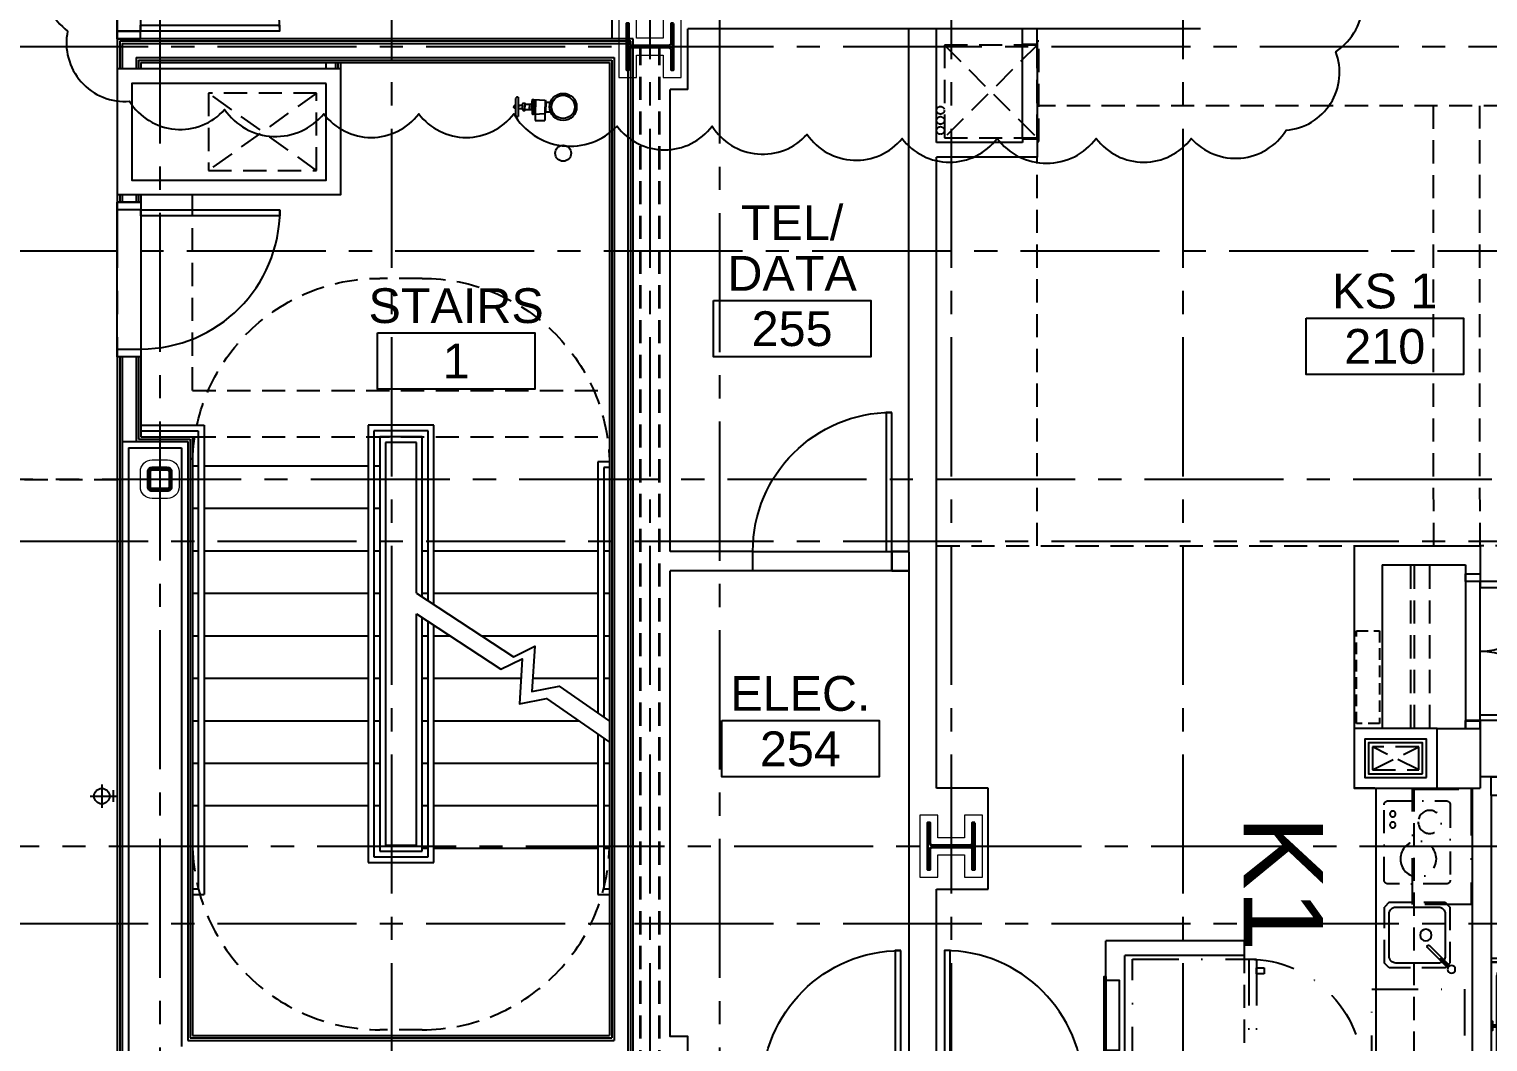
# Model space of a CAD drawing. Header units: inches. Extents: x -3700 to 348, y -844 to 2341.
# Drawn here: x -3034.8 to -2657, y 347.4 to 609.5 of the extents above; entities that cross this region are included whole.
import ezdxf
from ezdxf.enums import TextEntityAlignment as Align

# ---------------------------------------------------------------- set-up
doc = ezdxf.new("R2010")
doc.units = ezdxf.units.IN
doc.header["$LTSCALE"] = 48
doc.header["$MEASUREMENT"] = 0
for name, pattern in [('CENTER2', [1.125, 0.75, -0.125, 0.125, -0.125]), ('DASHDOT2', [0.5, 0.25, -0.125, 0, -0.125]), ('HIDDEN', [0.375, 0.25, -0.125]), ('HIDDEN2', [0.1875, 0.125, -0.0625])]:
    doc.linetypes.add(name, pattern=pattern)
doc.layers.get('0').update_dxf_attribs({"color": 253})
doc.layers.get('Defpoints').update_dxf_attribs({"color": 253})
for name, color, linetype, lineweight in [('A-Anno-Revs', 253, 'Continuous', 25), ('A-Detl-Hatch', 253, 'Continuous', 18), ('S-Detl-Hatch', 253, 'Continuous', 18), ('S-Detl-Wide', 253, 'Continuous', 35)]:
    doc.layers.add(name, color=color, linetype=linetype, lineweight=lineweight)
for name, color, linetype in [('A-Door', 253, 'Continuous'), ('A-Door-Head', 253, 'Continuous'), ('A-Eqpm', 253, 'Continuous'), ('A-Eqpm-NIC', 253, 'DASHDOT2'), ('A-Flor-Case', 253, 'Continuous'), ('A-Flor-Case-Hidden', 253, 'HIDDEN2'), ('A-Flor-Hral', 253, 'Continuous'), ('A-Flor-Outline', 253, 'Continuous'), ('A-Flor-Ovhd', 253, 'HIDDEN2'), ('A-Flor-Pfix', 253, 'Continuous'), ('A-Flor-Soffit', 253, 'HIDDEN2'), ('A-Flor-Strs', 253, 'Continuous'), ('A-Flor-Wall Mtd Fixture', 253, 'Continuous'), ('A-Grid(3-32)', 253, 'CENTER2'), ('A-HVAC', 253, 'HIDDEN2'), ('A-Tag-Rm(3-32)', 253, 'Continuous'), ('A-Wall-Full', 253, 'Continuous'), ('A-Wall-Hatch', 253, 'Continuous'), ('S-Grid-Iden', 253, 'Continuous')]:
    doc.layers.add(name, color=color, linetype=linetype)
doc.layers.add('G-Anno-View', color=253, linetype='Continuous', lineweight=18, plot=False)
doc.styles.add('G1DIM', font='arial.ttf')
doc.styles.get("Standard").update_dxf_attribs({"font": 'arial.ttf'})

# ---------------------------------------------------------------- blocks, each defined once
blk = doc.blocks.new('*U10')
at = {"layer": 'A-Detl-Hatch'}
h = blk.add_hatch(dxfattribs=at)
h.set_pattern_fill('ANSI32', color=256, scale=6, style=0)
h.set_pattern_definition([(45, (0, -6.06), (-1.591, 1.591), []), (45, (1.0607, -6.06), (-1.591, 1.591), [])])
edge = h.paths.add_edge_path()
edge.add_line((6, -12.12), (6, -11.515))
edge.add_line((6, -11.515), (0.795, -11.515))
edge.add_arc((0.795, -10.915), 0.6, 180, 270, ccw=False)
edge.add_line((0.195, -10.915), (0.195, -1.205))
edge.add_arc((0.795, -1.205), 0.6, 90, 180, ccw=False)
edge.add_line((0.795, -0.605), (6, -0.605))
edge.add_line((6, -0.605), (6, 0))
edge.add_line((6, 0), (-6, 0))
edge.add_line((-6, 0), (-6, -0.605))
edge.add_line((-6, -0.605), (-0.795, -0.605))
edge.add_arc((-0.795, -1.205), 0.6, 0, 90, ccw=False)
edge.add_line((-0.195, -1.205), (-0.195, -10.915))
edge.add_arc((-0.795, -10.915), 0.6, 270, 360, ccw=False)
edge.add_line((-0.795, -11.515), (-6, -11.515))
edge.add_line((-6, -11.515), (-6, -12.12))
edge.add_line((-6, -12.12), (6, -12.12))
at = {"color": 0, "linetype": 'ByBlock'}
blk.add_lwpolyline([(6, -12.12), (6, -11.515), (0.795, -11.515, -0.4142136), (0.195, -10.915), (0.195, -1.205, -0.4142136), (0.795, -0.605), (6, -0.605), (6, 0), (-6, 0), (-6, -0.605), (-0.795, -0.605, -0.4142136), (-0.195, -1.205), (-0.195, -10.915, -0.4142136), (-0.795, -11.515), (-6, -11.515), (-6, -12.12)], format="xyb", close=True, dxfattribs=at)
blk = doc.blocks.new('W12X65')
at = {"layer": 'S-Detl-Hatch'}
blk.add_lwpolyline([(13860.59, -7310.28), (13860.59, -7305.67), (13854.79, -7305.67), (13854.79, -7298.76), (13860.59, -7298.76), (13860.59, -7294.16), (13844.59, -7294.16), (13844.59, -7298.76), (13850.4, -7298.76), (13850.4, -7305.67), (13844.59, -7305.67), (13844.59, -7310.28)], close=True, dxfattribs=at)
at = {"layer": 'S-Detl-Wide'}
blk.add_blockref('*U10', (13852.59, -7296.16), dxfattribs=at)
blk = doc.blocks.new('*U28')
at = {"layer": 'A-Detl-Hatch'}
h = blk.add_hatch(dxfattribs=at)
h.set_pattern_fill('ANSI32', color=256, scale=6, style=0)
h.set_pattern_definition([(45, (0, -6.125), (-1.591, 1.591), []), (45, (1.0607, -6.125), (-1.591, 1.591), [])])
edge = h.paths.add_edge_path()
edge.add_line((6.02, -12.25), (6.02, -11.58))
edge.add_line((6.02, -11.58), (0.815, -11.58))
edge.add_arc((0.815, -10.98), 0.6, 180, 270, ccw=False)
edge.add_line((0.215, -10.98), (0.215, -1.27))
edge.add_arc((0.815, -1.27), 0.6, 90, 180, ccw=False)
edge.add_line((0.815, -0.67), (6.02, -0.67))
edge.add_line((6.02, -0.67), (6.02, 0))
edge.add_line((6.02, 0), (-6.02, 0))
edge.add_line((-6.02, 0), (-6.02, -0.67))
edge.add_line((-6.02, -0.67), (-0.815, -0.67))
edge.add_arc((-0.815, -1.27), 0.6, 0, 90, ccw=False)
edge.add_line((-0.215, -1.27), (-0.215, -10.98))
edge.add_arc((-0.815, -10.98), 0.6, -90, 0, ccw=False)
edge.add_line((-0.815, -11.58), (-6.02, -11.58))
edge.add_line((-6.02, -11.58), (-6.02, -12.25))
edge.add_line((-6.02, -12.25), (6.02, -12.25))
at = {"color": 0, "linetype": 'ByBlock'}
blk.add_lwpolyline([(6.02, -12.25), (6.02, -11.58), (0.815, -11.58, -0.4142136), (0.215, -10.98), (0.215, -1.27, -0.4142136), (0.815, -0.67), (6.02, -0.67), (6.02, 0), (-6.02, 0), (-6.02, -0.67), (-0.815, -0.67, -0.4142136), (-0.215, -1.27), (-0.215, -10.98, -0.4142136), (-0.815, -11.58), (-6.02, -11.58), (-6.02, -12.25)], format="xyb", close=True, dxfattribs=at)
blk = doc.blocks.new('W12X72')
at = {"layer": 'A-Detl-Hatch'}
h = blk.add_hatch(dxfattribs=at)
h.set_pattern_fill('ANSI32', color=256, scale=6, style=0)
h.set_pattern_definition([(45, (14131.9965, -7302.1527), (-1.59099, 1.59099), []), (45, (14133.0572, -7302.1527), (-1.59099, 1.59099), [])])
edge = h.paths.add_edge_path()
edge.add_line((14114.02, -7308.28), (14114.02, -7307.61))
edge.add_line((14114.02, -7307.61), (14108.81, -7307.61))
edge.add_arc((14108.81, -7307.01), 0.6, 180, 270, ccw=False)
edge.add_line((14108.21, -7307.01), (14108.21, -7297.3))
edge.add_arc((14108.81, -7297.3), 0.6, 90, 180, ccw=False)
edge.add_line((14108.81, -7296.7), (14114.02, -7296.7))
edge.add_line((14114.02, -7296.7), (14114.02, -7296.03))
edge.add_line((14114.02, -7296.03), (14101.98, -7296.03))
edge.add_line((14101.98, -7296.03), (14101.98, -7296.7))
edge.add_line((14101.98, -7296.7), (14107.18, -7296.7))
edge.add_arc((14107.18, -7297.3), 0.6, 0, 90, ccw=False)
edge.add_line((14107.78, -7297.3), (14107.78, -7307.01))
edge.add_arc((14107.18, -7307.01), 0.6, -90, 0, ccw=False)
edge.add_line((14107.18, -7307.61), (14101.98, -7307.61))
edge.add_line((14101.98, -7307.61), (14101.98, -7308.28))
edge.add_line((14101.98, -7308.28), (14114.02, -7308.28))
at = {"layer": 'S-Detl-Hatch'}
blk.add_lwpolyline([(14116.02, -7310.28), (14116.02, -7305.61), (14110.21, -7305.61), (14110.21, -7298.7), (14116.02, -7298.7), (14116.02, -7294.03), (14099.98, -7294.03), (14099.98, -7298.7), (14105.78, -7298.7), (14105.78, -7305.61), (14099.98, -7305.61), (14099.98, -7310.28)], close=True, dxfattribs=at)
at = {"layer": 'S-Detl-Wide'}
blk.add_blockref('*U28', (14108, -7296.03), dxfattribs=at)
blk = doc.blocks.new('*U30')
at = {"layer": 'A-Detl-Hatch'}
h = blk.add_hatch(dxfattribs=at)
h.set_pattern_fill('ANSI32', color=256, scale=6, style=0)
h.set_pattern_definition([(45, (-3, 0), (-1.591, 1.591), []), (45, (-1.9393, 0), (-1.591, 1.591), [])])
edge = h.paths.add_edge_path(flags=0)
edge.add_line((-2, -0.5), (2, -0.5))
edge.add_arc((2, -1), 0.5, 0, 90, ccw=False)
edge.add_line((2.5, -1), (2.5, -5))
edge.add_arc((2, -5), 0.5, -90, 0, ccw=False)
edge.add_line((2, -5.5), (-2, -5.5))
edge.add_arc((-2, -5), 0.5, 180, 270, ccw=False)
edge.add_line((-2.5, -5), (-2.5, -1))
edge.add_arc((-2, -1), 0.5, 90, 180, ccw=False)
edge = h.paths.add_edge_path(flags=0)
edge.add_line((-2, 0), (2, 0))
edge.add_arc((2, -1), 1, 0, 90, ccw=False)
edge.add_line((3, -1), (3, -5))
edge.add_arc((2, -5), 1, -90, 0, ccw=False)
edge.add_line((2, -6), (-2, -6))
edge.add_arc((-2, -5), 1, 180, 270, ccw=False)
edge.add_line((-3, -5), (-3, -1))
edge.add_arc((-2, -1), 1, 90, 180, ccw=False)
at = {"color": 0, "linetype": 'ByBlock'}
for points in [[(-2, 0), (2, 0, -0.414214), (3, -1), (3, -5, -0.414214), (2, -6), (-2, -6, -0.414214), (-3, -5), (-3, -1, -0.414214)], [(-2, -0.5), (2, -0.5, -0.414214), (2.5, -1), (2.5, -5, -0.414214), (2, -5.5), (-2, -5.5, -0.414214), (-2.5, -5), (-2.5, -1, -0.414214)]]:
    blk.add_lwpolyline(points, format="xyb", close=True, dxfattribs=at)
blk = doc.blocks.new('HSS 6X6')
at = {"layer": 'S-Detl-Hatch'}
blk.add_lwpolyline([(13836.95, -7384.91), (13840.95, -7384.91, -0.414214), (13843.95, -7387.91), (13843.95, -7391.91, -0.414214), (13840.95, -7394.91), (13836.95, -7394.91, -0.414214), (13833.95, -7391.91), (13833.95, -7387.91, -0.414214)], format="xyb", close=True, dxfattribs=at)
at = {"layer": 'S-Detl-Wide'}
blk.add_blockref('*U30', (13838.95, -7386.91), dxfattribs=at)
blk = doc.blocks.new('2ND FLOOR - STRUCTURAL GRID')
at = {"layer": 'A-Grid(3-32)'}
for p, q in [((8672.5, -7426.01), (8672.5, -9409.77)), ((8743.5, -7426.01), (8743.5, -9409.77)), ((8810.5, -7426.01), (8810.5, -9409.77)), ((8888.5, -7426.01), (8888.5, -9409.77)), ((8948.5, -7426.01), (8948.5, -9409.77)), ((8683.5, -7447.81), (8683.5, -9387.54)), ((8828.5, -7447.85), (8828.5, -9387.48)), ((8104.5, -8592.75), (11912.5, -8592.75)), ((11912.5, -8645.75), (8104.5, -8645.75)), ((8128.61, -8704.75), (11888.38, -8704.75)), ((8104.5, -8720.75), (11912.5, -8720.75)), ((8130.3, -8799.75), (11886.7, -8799.75)), ((8104.5, -8819.75), (11912.5, -8819.75))]:
    blk.add_line(p, q, dxfattribs=at)
at = {"layer": 'S-Detl-Wide', "linetype": 'HIDDEN2'}
for p, q in [((8808, -8858.56), (8808, -8592.94)), ((8813, -8858.56), (8813, -8592.94))]:
    blk.add_line(p, q, dxfattribs=at)
at = {"rotation": 90}
for name, p in [('W12X65', (1508.28, -22445.34)), ('W12X72', (1586.35, -22907.75))]:
    blk.add_blockref(name, p, dxfattribs=at)
at = {"layer": 'S-Grid-Iden'}
blk.add_blockref('HSS 6X6', (-5155.45, -1314.84), dxfattribs=at)
blk = doc.blocks.new('Rm Tag')
blk.add_lwpolyline([(-0.2124, 0.0759), (0.2124, 0.0759), (0.2124, -0.0759), (-0.2124, -0.0759)], close=True)
for p in [(0, 0.2858), (0, 0.1493), (0, 0)]:
    blk.add_attdef('XXX', text='', height=0.0938).set_placement(p, align=Align.MIDDLE_CENTER)
blk = doc.blocks.new('36in door')
blk.add_lwpolyline([(-1.5, -36), (0, -36), (0, 0), (-1.5, 0)], close=True)
blk.add_arc((0, 0), 36, 180, 270)
blk = doc.blocks.new('HVAC UNIT NICHE')
at = {"layer": 'A-Door-Head'}
blk.add_lwpolyline([(4, 0), (28.5, 0), (28.5, -3.75), (4, -3.75)], close=True, dxfattribs=at)
at = {"layer": 'A-HVAC'}
for p, q in [((4.25, 0), (28.25, -24)), ((4.25, -24), (28.25, 0))]:
    blk.add_line(p, q, dxfattribs=at)
for points in [[(3.25, 0), (29.25, 0), (29.25, 0.5), (3.25, 0.5)], [(4.25, -24), (28.25, -24), (28.25, 0), (4.25, 0)]]:
    blk.add_lwpolyline(points, close=True, dxfattribs=at)
for centre in [(21.13, -25), (23.75, -25), (26.36, -25)]:
    blk.add_circle(centre, 1, dxfattribs=at)
at = {"layer": 'A-Wall-Full'}
for p, q in [((4, 0), (0, 0)), ((4, -3.75), (4, 0)), ((28.5, 0), (33.25, 0)), ((28.5, -3.75), (28.5, 0)), ((33.25, 0), (33.25, -26)), ((4, -3.75), (0, -3.75)), ((28.5, -3.75), (29.5, -3.75)), ((29.5, -3.75), (29.5, -26))]:
    blk.add_line(p, q, dxfattribs=at)
blk = doc.blocks.new('Plumbing Chase')
at = {"layer": 'A-Flor-Outline', "linetype": 'HIDDEN2', "ltscale": 0.5}
blk.add_lwpolyline([(0.625, 0), (6.625, 0), (6.625, 24), (0.625, 24)], close=True, dxfattribs=at)
blk = doc.blocks.new('18in door')
blk.add_lwpolyline([(0, 0), (1.5, 0), (1.5, 18), (0, 18)], close=True)
blk.add_arc((0, 0), 18, 0, 90)
blk = doc.blocks.new('Single 12x6 HVAC Shaft')
at = {"layer": 'A-Flor-Outline'}
blk.add_lwpolyline([(3.75, 17.75), (11.75, 17.75), (11.75, 3.75), (3.75, 3.75)], close=True, dxfattribs=at)
at = {"layer": 'A-HVAC'}
for p, q in [((4.75, 16.75), (10.75, 4.75)), ((4.75, 4.75), (10.75, 16.75))]:
    blk.add_line(p, q, dxfattribs=at)
blk.add_lwpolyline([(4.75, 16.75), (10.75, 16.75), (10.75, 4.75), (4.75, 4.75)], close=True, dxfattribs=at)
at = {"layer": 'A-Wall-Full'}
for points in [[(0, 21.5), (15.5, 21.5), (15.5, 0), (0, 0)], [(2.75, 18.75), (12.75, 18.75), (12.75, 2.75), (2.75, 2.75)]]:
    blk.add_lwpolyline(points, close=True, dxfattribs=at)
blk = doc.blocks.new('wall sconce')
for p, q in [((-1, 0), (4.625, 0)), ((2, -2.625), (2, 2.625))]:
    blk.add_line(p, q)
blk.add_circle((2, 0), 1.875)
blk = doc.blocks.new('sink1915rear')
for p, q in [((-6, -4.54), (-3.61, -6.94)), ((-5.78, -4.41), (-3.96, -6.23)), ((-5.6, -4.24), (-3.78, -6.05)), ((-5.47, -4.01), (-3.08, -6.41)), ((-3.96, -6.23), (-3.78, -6.05)), ((-3.61, -6.94), (-3.08, -6.41))]:
    blk.add_line(p, q)
blk.add_circle((-6.35, -3.67), 0.938)
for points, knots in [([(-5.07, -5.48), (-5.16, -5.54), (-5.5, -5.8), (-6.03, -6.29), (-6.6, -6.99), (-7.03, -7.71), (-7.32, -8.45), (-7.5, -9.2), (-7.56, -9.95), (-7.5, -10.7), (-7.32, -11.45), (-7.03, -12.19), (-6.6, -12.91), (-6.03, -13.61), (-5.33, -14.26), (-4.48, -14.84), (-3.5, -15.33), (-2.41, -15.7), (-1.23, -15.95), (-0.41, -15.98), (0, -15.99)], [5.387657, 5.387657, 5.387657, 5.387657, 5.72094, 6.671915, 7.55893, 8.391939, 9.182354, 9.943851, 10.690053, 11.436458, 12.198524, 12.989815, 13.823917, 14.712127, 15.664288, 16.687236, 17.780855, 18.938437, 20.147416, 21.38303, 21.38303, 21.38303, 21.38303]), ([(0, -3.91), (-0.41, -3.93), (-1.23, -3.96), (-2.41, -4.2), (-3.48, -4.57), (-4.13, -4.89), (-4.43, -5.06)], [0, 0, 0, 0, 1.238365, 2.448444, 3.606048, 4.621257, 4.621257, 4.621257, 4.621257])]:
    blk.add_open_spline(points, degree=3, knots=knots)
for points in [[(0, -9.7), (-0.48, -9.61), (-0.88, -9.34), (-1.15, -8.93), (-1.25, -8.45), (-1.15, -7.97), (-0.88, -7.57), (-0.48, -7.3), (0, -7.2)], [(0, -3.91), (1.24, -3.99), (2.42, -4.23), (3.52, -4.61), (4.49, -5.1), (5.33, -5.68), (6.03, -6.32), (6.59, -7.01), (7.01, -7.73), (7.31, -8.46), (7.48, -9.21), (7.54, -9.95), (7.48, -10.69), (7.31, -11.44), (7.01, -12.17), (6.59, -12.89), (6.03, -13.58), (5.33, -14.22), (4.49, -14.81), (3.51, -15.3), (2.42, -15.67), (1.23, -15.91), (0, -15.99)], [(0, -9.7), (0.48, -9.61), (0.88, -9.34), (1.15, -8.93), (1.25, -8.45), (1.15, -7.97), (0.88, -7.57), (0.48, -7.3), (0, -7.2)], [(0, -7.58), (-0.33, -7.64), (-0.62, -7.83), (-0.81, -8.12), (-0.87, -8.45), (-0.81, -8.79), (-0.62, -9.07), (-0.33, -9.26), (0, -9.33)], [(0, -7.58), (0.33, -7.64), (0.62, -7.83), (0.81, -8.12), (0.88, -8.45), (0.81, -8.79), (0.62, -9.07), (0.33, -9.26), (0, -9.33)]]:
    blk.add_spline(points, degree=3)
at = {"layer": 'A-Flor-Case-Hidden', "linetype": 'HIDDEN2', "ltscale": 0.25, "extrusion": (0, 0, -1)}
blk.add_ellipse((0, -10.01), major_axis=(-8.56, 0), ratio=0.824818, dxfattribs=at)
blk = doc.blocks.new('41in Std Vanity')
at = {"layer": 'A-Flor-Case'}
for p, q in [((23, 53), (0, 53)), ((0.75, 5), (0.75, 53)), ((23, 5), (23, 53)), ((23, 5), (0, 5))]:
    blk.add_line(p, q, dxfattribs=at)
at = {"layer": 'A-Flor-Case-Hidden'}
for p, q in [((0, 52.25), (22, 52.25)), ((0, 51.5), (21.25, 51.5)), ((0, 50.75), (21.25, 50.75)), ((22, 5.75), (22, 52.125)), ((0, 17.875), (21.25, 17.875)), ((0, 17.125), (21.25, 17.125)), ((0, 16.375), (22, 16.375)), ((21.25, 17.125), (0.75, 17.125)), ((21.25, 16.375), (0.75, 16.375)), ((0, 7.25), (21.25, 7.25)), ((0, 6.5), (21.25, 6.5)), ((0, 5.75), (22, 5.75))]:
    blk.add_line(p, q, dxfattribs=at)
for points in [[(21.25, 50.75), (22, 50.75), (22, 52.25), (21.25, 52.25)], [(21.25, 17.875), (22, 17.875), (22, 16.375), (21.25, 16.375)], [(21.25, 7.25), (22, 7.25), (22, 5.75), (21.25, 5.75)]]:
    blk.add_lwpolyline(points, close=True, dxfattribs=at)
at = {"layer": 'A-Wall-Full'}
for p, q in [((0, 2), (0, 56)), ((0, 56), (23, 56)), ((23, 2), (0, 2))]:
    blk.add_line(p, q, dxfattribs=at)
at = {"layer": 'A-Flor-Pfix', "rotation": 90}
blk.add_blockref('sink1915rear', (2.736, 34.312), dxfattribs=at)
at = {"layer": 'A-Flor-Wall Mtd Fixture', "xscale": -1, "rotation": 90}
blk.add_blockref('wall sconce', (11.5, 56), dxfattribs=at)
at = {"layer": 'A-Flor-Wall Mtd Fixture', "rotation": 90}
blk.add_blockref('wall sconce', (11.5, 2), dxfattribs=at)
blk = doc.blocks.new('Studio Vanity and Closet Typ')
at = {"layer": 'A-Door'}
for points in [[(-50.51, -69), (-50.51, -72.75), (-52.51, -72.75), (-52.51, -69)], [(-14.51, -69), (-14.51, -72.75), (-12.51, -72.75), (-12.51, -69)]]:
    blk.add_lwpolyline(points, close=True, dxfattribs=at)
at = {"layer": 'A-Door-Head'}
blk.add_lwpolyline([(-50.5, -69), (-50.5, -72.75), (-14.5, -72.75), (-14.5, -69)], close=True, dxfattribs=at)
at = {"layer": 'A-Flor-Ovhd'}
for p, q in [((-12.63, -81.96), (-54.88, -81.96)), ((-12.63, -85.96), (-54.88, -85.96)), ((-12.63, -86.96), (-54.88, -86.96))]:
    blk.add_line(p, q, dxfattribs=at)
at = {"layer": 'A-Flor-Soffit'}
blk.add_line((-59.75, -23), (-59.75, -69), dxfattribs=at)
at = {"layer": 'A-Wall-Full'}
for p, q in [((-56, 0), (-56, -23)), ((0, 0), (0, -23)), ((-56, -23), (-59.75, -23)), ((-59.75, -69), (-50.5, -69)), ((-59.75, -101.63), (-59.75, -69)), ((-50.51, -69), (-50.51, -72.75)), ((-14.51, -69), (-14.51, -72.75)), ((-14.5, -69), (3, -69)), ((3, -101.63), (3, -69)), ((-54.88, -72.75), (-50.51, -72.75)), ((-54.88, -94.38), (-54.88, -72.75)), ((-12.51, -72.75), (-14.51, -72.75)), ((-12.5, -80.13), (-12.5, -72.75)), ((-54.88, -94.38), (-12.5, -94.38)), ((-59.75, -101.63), (3, -101.63))]:
    blk.add_line(p, q, dxfattribs=at)
at = {"xscale": -1}
for name, p, rotation in [('41in Std Vanity', (0, 0), 90), ('Plumbing Chase', (-37.75, -101.63), 270)]:
    blk.add_blockref(name, p, dxfattribs=dict(at, rotation=rotation))
blk.add_blockref('Single 12x6 HVAC Shaft', (3, -101.63), dxfattribs=at)
at = {"layer": 'A-Door'}
blk.add_blockref('18in door', (-50.51, -69), dxfattribs=at)
at = {"layer": 'A-Door', "xscale": -1}
blk.add_blockref('18in door', (-14.51, -69), dxfattribs=at)
at = {"layer": 'G-Anno-View', "insert": (-44.22, -34.95), "char_height": 20.581, "width": 161.6877, "attachment_point": 1, "style": 'G1DIM'}
blk.add_mtext('A1', dxfattribs=at)
blk = doc.blocks.new('refrigerator')
blk.add_line((-30.125, 0), (-30.125, -29.5))
for points in [[(-32.125, -29.5), (0, -29.5), (0, 0), (-32.125, 0)], [(-34.125, -3.75), (-32.125, -3.75), (-32.125, -2.25), (-34.125, -2.25)], [(-59.625, -31.5), (-59.625, -29.5), (-30.125, -29.5), (-30.125, -31.5)]]:
    blk.add_lwpolyline(points, close=True)
blk.add_arc((-30.125, -29.5), 29.5, 90, 183.88744)
blk = doc.blocks.new('kitchen faucet')
for p, q in [((0.93, 0.38), (8.38, 0.38)), ((1, 0.12), (4, 0.12)), ((4, -0.12), (4, 0.12)), ((0.93, -0.38), (8.38, -0.38)), ((1, -0.12), (4, -0.12))]:
    blk.add_line(p, q)
blk.add_circle((0, 0), 1)
blk.add_arc((8.38, 0), 0.375, 270, 90)
blk = doc.blocks.new('kitchen sink')
blk.add_lwpolyline([(-14.94, -6.97, 0.143329), (-14, -7.25), (-3, -7.25, 0.414214), (-1.25, -5.5), (-1.25, 5.5, 0.414214), (-3, 7.25), (-14, 7.25, 0.414214), (-15.75, 5.5), (-15.75, -5.5, 0.143329), (-15.47, -6.44, 0.143329)], format="xyb")
blk.add_circle((-10.75, 0), 1.5)
at = {"layer": 'A-Flor-Case-Hidden'}
for p, q in [((-15.75, 8.5), (-17, 7.25)), ((-1.25, 8.5), (0, 7.25)), ((-16.64, -7.61), (-17, -7.25)), ((-1.25, -8.5), (0, -7.25)), ((-15.75, -8.5), (-16.11, -8.14))]:
    blk.add_line(p, q, dxfattribs=at)
for points in [[(-1.25, 8.5), (-15.75, 8.5)], [(-17, 7.25), (-17, -7.25)], [(0, -7.25), (0, 7.25)], [(-15.75, -8.5), (-1.25, -8.5)]]:
    blk.add_lwpolyline(points, dxfattribs=at)
at = {"rotation": 45.00000000000001}
blk.add_blockref('kitchen faucet', (-17.38, -8.88), dxfattribs=at)
blk = doc.blocks.new('cooktop')
at = {"ltscale": 0.5}
blk.add_lwpolyline([(-7.56, -21.5), (7.56, -21.5, 0.414214), (8.56, -20.5), (8.56, -1, 0.414214), (7.56, 0), (-7.56, 0, 0.414214), (-8.56, -1), (-8.56, -20.5, 0.414214)], format="xyb", close=True, dxfattribs=at)
for centre, radius in [((-3.27, -5.47), 3), ((6.32, -3.4), 0.75), ((6.32, -6.24), 0.75), ((-0.31, -15.05), 4.66)]:
    blk.add_circle(centre, radius, dxfattribs=at)
blk = doc.blocks.new('Studio Kitchen 1')
at = {"layer": 'A-Eqpm'}
for points in [[(-28.25, -99.75), (-10.25, -99.75), (-10.25, -96.25), (-28.25, -96.25)], [(-29.25, -99.75), (-9.25, -99.75), (-9.25, -100.25), (-29.25, -100.25)]]:
    blk.add_lwpolyline(points, close=True, dxfattribs=at)
at = {"layer": 'A-Eqpm-NIC'}
for points in [[(-47.88, -5.13), (-47.88, -20.38), (-77.75, -20.38), (-77.75, -5.13)], [(-2, -6.88), (-2, -30.88), (-26, -30.88), (-26, -6.88)]]:
    blk.add_lwpolyline(points, close=True, dxfattribs=at)
at = {"layer": 'A-Flor-Case'}
for p, q in [((-78, -29.88), (0, -29.88)), ((-3.13, -63.88), (-3.13, -94.88)), ((-3.13, -63.88), (-0.13, -63.88)), ((-3.13, -64.63), (-0.13, -64.63)), ((-2.38, -64.63), (-2.38, -94.88))]:
    blk.add_line(p, q, dxfattribs=at)
at = {"layer": 'A-Flor-Ovhd'}
for p, q in [((0, -19.88), (-77.75, -19.88)), ((-3.13, -63.88), (-34.75, -63.88))]:
    blk.add_line(p, q, dxfattribs=at)
at = {"layer": 'A-Wall-Full'}
for p, q in [((-78, -4.88), (0, -4.88)), ((-78, -30.13), (-78, -4.88)), ((0, -4.88), (0, -94.88)), ((-34.75, -63.88), (-38.5, -63.88)), ((-38.5, -63.88), (-38.5, -99.75)), ((-34.75, -63.88), (-34.75, -94.88)), ((0, -94.88), (-34.75, -94.88)), ((0, -99.75), (-38.5, -99.75))]:
    blk.add_line(p, q, dxfattribs=at)
at = {"layer": 'A-Eqpm-NIC', "extrusion": (0, 0, -1), "zscale": -1, "rotation": 270}
for name, p in [('cooktop', (74.75, -19.13)), ('refrigerator', (33.75, -92.88))]:
    blk.add_blockref(name, p, dxfattribs=at)
at = {"layer": 'A-Flor-Pfix', "extrusion": (0, 0, -1), "zscale": -1, "rotation": 270}
blk.add_blockref('kitchen sink', (40, -27.63), dxfattribs=at)
at = {"layer": 'G-Anno-View', "insert": (-70.96, -43.5), "char_height": 20.581, "width": 161.6877, "attachment_point": 1, "style": 'G1DIM'}
blk.add_mtext('K1', dxfattribs=at)
blk = doc.blocks.new('shower head')
for p, q in [((0.5, 0.25), (4.48, 0.25)), ((6.04, 1.5), (4.5, 1.5)), ((0.5, -0.25), (4.48, -0.25)), ((6.02, -1.5), (4.49, -1.5))]:
    blk.add_line(p, q)
blk.add_lwpolyline([(0, -1.12), (0.5, -1.12), (0.5, 1.12), (0, 1.12)], close=True)
at = {"extrusion": (0, 0, -1)}
for centre, start_param, end_param in [((4.5, 0), 4.878708, 10.826996), ((6.02, 0), 6.265998, 9.430839)]:
    blk.add_ellipse(centre, major_axis=(0, 1.5), ratio=0.483735, start_param=start_param, end_param=end_param, dxfattribs=at)
blk.add_open_spline([(4.48, 0.25), (4.49, 0.2), (4.49, 0.16), (4.49, 0.11), (4.5, 0.04), (4.5, -0.04), (4.49, -0.11), (4.49, -0.16), (4.49, -0.21), (4.48, -0.25)], degree=3, knots=[7.6339989, 7.6339989, 7.6339989, 7.6339989, 7.7552894, 7.7552894, 7.7552894, 7.9540134, 7.9540134, 7.9540134, 8.074038, 8.074038, 8.074038, 8.074038])
blk = doc.blocks.new('shower door')
at = {"layer": 'A-Flor-Case'}
for p, q in [((-31, -1), (-31, 0)), ((-29, 0), (-31, 0)), ((-29, -1), (-29, 0)), ((0, 0), (-2, 0)), ((-2, 0), (-2, -1)), ((-59.99, -1.26), (-57.99, -1.26)), ((-59.99, -2.26), (-57.99, -2.26)), ((-57.99, -2.26), (-57.99, -1.26)), ((-57.99, -1.76), (-31, -1.76)), ((-29, -1), (-31, -1)), ((-31, -1.26), (-29, -1.26)), ((-31, -2.26), (-31, -1.26)), ((-31, -2.26), (-29, -2.26)), ((-2, -0.5), (-29, -0.5)), ((-29, -1.26), (-29, -2.26)), ((0, -1), (-2, -1)), ((-2, -1), (0, -1))]:
    blk.add_line(p, q, dxfattribs=at)
blk = doc.blocks.new('30x34 shower')
at = {"layer": 'A-Flor-Pfix'}
for p, q in [((0, -34), (0, 0)), ((60, 0), (0, 0)), ((60, -34), (60, 0)), ((1.5, -3), (1.5, -29.5)), ((28.75, -16.18), (1.94, -1.94)), ((57, -1.5), (3, -1.5)), ((58.06, -1.94), (31.25, -16.18)), ((58.5, -3), (58.5, -29.5)), ((28.75, -17.82), (1.94, -30.56)), ((58.06, -30.56), (31.25, -17.82)), ((60, -34), (0, -34)), ((57, -31), (3, -31))]:
    blk.add_line(p, q, dxfattribs=at)
blk.add_circle((30, -17), 1.5, dxfattribs=at)
for centre, start, end in [((3, -3), 90, 180), ((57, -3), 0, 90), ((3, -29.5), 180, 270), ((57, -29.5), 270, 0)]:
    blk.add_arc(centre, 1.5, start, end, dxfattribs=at)
at = {"xscale": -1, "rotation": 179.9999999999999}
blk.add_blockref('shower door', (60, -34), dxfattribs=at)
at = {"layer": 'A-Flor-Pfix', "rotation": 180.0000000001253}
blk.add_blockref('shower head', (60, -16.5), dxfattribs=at)
blk = doc.blocks.new('Toiliet American Std Cadet Pro')
for p, q in [((0, 8.06), (0, -8.06)), ((5.84, 9.06), (1, 9.06)), ((6.84, 7.9), (6.84, 8.06)), ((7.53, 6.52), (7, 7.36)), ((7.69, -5.98), (7.69, 5.98)), ((7, -7.36), (7.53, -6.52)), ((1, -9.06), (5.84, -9.06)), ((6.84, -8.06), (6.84, -7.9))]:
    blk.add_line(p, q)
for centre, radius, start, end in [((1, 8.06), 1, 90, 180), ((5.84, 8.06), 1, 0, 90), ((7.84, 7.9), 1, 180, 212.4157), ((6.69, 5.98), 1, 0, 32.4157), ((10.89, 10.1), 4.91, 226.8784, 295.5831), ((7.84, -7.9), 1, 147.5844, 180), ((10.89, -10.1), 4.91, 64.417, 133.1217), ((6.69, -5.98), 1, 327.5844, 0), ((1, -8.06), 1, 180, 270), ((5.84, -8.06), 1, 270, 0)]:
    blk.add_arc(centre, radius, start, end)
for start_param, end_param in [(4.086017, 8.480354), (2.197169, 4.086017)]:
    blk.add_ellipse((18.39, 0), major_axis=(9.17, 0), ratio=0.762999, start_param=start_param, end_param=end_param)
blk = doc.blocks.new('Studio Bath 2')
at = {"layer": 'A-Door'}
for points in [[(-81, -21.98), (-81, -19.98), (-76.12, -19.98), (-76.12, -21.98)], [(-81, -59.98), (-81, -57.98), (-76.12, -57.98), (-76.12, -59.98)]]:
    blk.add_lwpolyline(points, close=True, dxfattribs=at)
at = {"layer": 'A-Door-Head'}
blk.add_lwpolyline([(-81, -21.98), (-81, -57.98), (-76.12, -57.98), (-76.12, -21.98)], close=True, dxfattribs=at)
at = {"layer": 'A-Wall-Full'}
for p, q in [((-81, -22), (-81, 6.14)), ((-76.12, -22), (-76.12, 6.14)), ((-76.12, 6.14), (-36, 6.14)), ((-76.12, 6.14), (-36, 6.14)), ((-36, 0), (-36, 6.14)), ((0, 0), (-36, 0)), ((0, -60), (0, 0)), ((-81, -22), (-76.12, -22)), ((-81, -58), (-81, -62.86)), ((-76.12, -58), (-81, -58)), ((-76.12, -58), (-76.12, -60)), ((-76.12, -58), (-76.12, -60)), ((-76.12, -60), (0, -60))]:
    blk.add_line(p, q, dxfattribs=at)
at = {"layer": 'A-Door', "xscale": -1, "rotation": 90}
blk.add_blockref('36in door', (-76.12, -57.98), dxfattribs=at)
at = {"layer": 'A-Flor-Pfix', "xscale": -1, "rotation": 90}
blk.add_blockref('Toiliet American Std Cadet Pro', (-58.12, 5.4), dxfattribs=at)
at = {"layer": 'A-Flor-Pfix', "extrusion": (0, 0, -1), "xscale": -1, "zscale": -1, "rotation": 90}
blk.add_blockref('30x34 shower', (0, 0), dxfattribs=at)
at = {"layer": 'G-Anno-View', "insert": (-66.01, -28.04), "char_height": 20.58, "width": 161.6877, "attachment_point": 1, "style": 'G1DIM'}
blk.add_mtext('A', dxfattribs=at)
blk = doc.blocks.new('King Studio 1- 06')
at = {"layer": 'A-Door'}
for points in [[(183.26, 6), (181.26, 6), (181.26, 0), (183.26, 0)], [(221.26, 6), (219.26, 6), (219.26, 0), (221.26, 0)]]:
    blk.add_lwpolyline(points, close=True, dxfattribs=at)
at = {"layer": 'A-Door-Head'}
blk.add_lwpolyline([(183.26, 6), (219.26, 6), (219.26, 0), (183.26, 0)], close=True, dxfattribs=at)
at = {"layer": 'A-Flor-Soffit'}
for p, q in [((8.365, 261.633125), (185.385, 261.633125)), ((8.365, 261.633125), (8.365, 146.75)), ((185.385, 247.375), (185.385, 146.75)), ((109.99, 146.75), (211.385, 146.75))]:
    blk.add_line(p, q, dxfattribs=at)
at = {"layer": 'A-Wall-Full'}
for p, q in [((8.365, 280.625), (8.365, 261.633125)), ((212.635, 280.623125), (212.635, 251.125)), ((218.635, 280.623125), (218.635, 147.808125)), ((-3.845, 261.633125), (-3.845, 146.75)), ((-3.845, 261.633125), (8.365, 261.633125)), ((211.385, 251.125), (212.635, 251.125)), ((211.385, 247.375), (211.385, 128.188125)), ((234.385, 147.808125), (218.635, 147.808125)), ((233.01, 147.808125), (233.01, 147.808125)), ((31.365, 146.75), (-3.845, 146.75)), ((221.26, 128.188125), (211.385, 128.188125)), ((221.26, 128.188125), (221.26, 0)), ((104.635, 84), (109.99, 84)), ((174.26, 6), (183.26, 6)), ((183.26, 0), (183.26, 6)), ((219.26, 0), (219.26, 6)), ((221.26, 6), (219.26, 6)), ((-0.74, 0), (183.26, 0)), ((221.26, 0), (219.26, 0))]:
    blk.add_line(p, q, dxfattribs=at)
at = {"xscale": -1, "rotation": 90}
for name, p in [('HVAC UNIT NICHE', (185.385, 280.625)), ('Studio Vanity and Closet Typ', (8.365, 87)), ('Studio Bath 2', (14.51, 6)), ('Studio Kitchen 1', (74.51, 6))]:
    blk.add_blockref(name, p, dxfattribs=at)
at = {"layer": 'A-Door', "xscale": -1, "rotation": 180}
blk.add_blockref('36in door', (219.26, 6), dxfattribs=at)
blk = doc.blocks.new('King Studio 1- 10')
at = {"layer": 'A-Door'}
for points in [[(186.01, 6), (184.01, 6), (184.01, 0), (186.01, 0)], [(224.01, 6), (222.01, 6), (222.01, 0), (224.01, 0)]]:
    blk.add_lwpolyline(points, close=True, dxfattribs=at)
at = {"layer": 'A-Door-Head'}
blk.add_lwpolyline([(186.01, 6), (222.01, 6), (222.01, 0), (186.01, 0)], close=True, dxfattribs=at)
at = {"layer": 'A-Flor-Soffit'}
for p, q in [((13.26, 260.64), (198.01, 260.64)), ((13.26, 260.64), (13.26, 146.75)), ((83.25, 146.75), (83.31, 260.64)), ((95.25, 146.74), (95.31, 260.64)), ((198.01, 146.75), (198.01, 247.38)), ((224.01, 146.75), (115.88, 146.75))]:
    blk.add_line(p, q, dxfattribs=at)
at = {"layer": 'A-Wall-Full'}
for p, q in [((13.37, 260.64), (13.37, 280.63)), ((224.01, 251.13), (224.01, 280.63)), ((231.26, 280.63), (231.25, 6)), ((7.26, 146.75), (7.26, 260.64)), ((7.26, 260.64), (13.37, 260.64)), ((224.01, 84), (224.01, 247.38)), ((37.25, 146.75), (7.26, 146.75)), ((110.52, 84), (115.88, 84)), ((210.64, 57.86), (210.64, 84)), ((210.64, 84), (224.01, 84)), ((224.01, 57.86), (210.64, 57.86)), ((224.01, 6), (224.01, 57.86)), ((180.15, 6), (186.01, 6)), ((186.01, 0), (186.01, 6)), ((222.01, 0), (222.01, 6)), ((224.01, 6), (222.01, 6)), ((231.25, 6), (233.25, 6)), ((233.25, 6), (233.25, 0)), ((-0.74, 0), (186.01, 0)), ((233.25, 0), (222.01, 0))]:
    blk.add_line(p, q, dxfattribs=at)
at = {"xscale": -1, "rotation": 90}
for name, p in [('HVAC UNIT NICHE', (198.01, 280.63)), ('Studio Vanity and Closet Typ', (14.25, 87)), ('Studio Bath 2', (20.4, 6)), ('Studio Kitchen 1', (80.4, 6))]:
    blk.add_blockref(name, p, dxfattribs=at)
at = {"layer": 'A-Door', "xscale": -1, "rotation": 180.0000000000306}
blk.add_blockref('36in door', (222.01, 6), dxfattribs=at)
blk = doc.blocks.new('wall sconce typ')
for p, q in [((3, 4), (-3, 4)), ((0, 7), (0, 0)), ((-1.5, 1), (1.5, 1))]:
    blk.add_line(p, q)
blk.add_circle((0, 4), 2)
blk = doc.blocks.new('guest corridor ceiling layout')
at = {"layer": 'A-Flor-Soffit'}
blk.add_line((-3072, -849.06), (-3012, -849.06), dxfattribs=at)
at = {"layer": 'A-Flor-Wall Mtd Fixture', "rotation": 90}
blk.add_blockref('wall sconce typ', (-3012, -931.03), dxfattribs=at)
blk = doc.blocks.new('Door 36in')
blk.add_lwpolyline([(0, 36), (1.5, 36), (1.5, 0), (0, 0)], close=True)
blk.add_arc((0, 0), 36, 0, 90)
blk = doc.blocks.new('A$C6DF4342F')
at = {"layer": 'A-HVAC'}
for p, q in [((3.92, 6.13), (31.92, -13.87)), ((3.92, -13.87), (31.92, 6.13))]:
    blk.add_line(p, q, dxfattribs=at)
blk.add_lwpolyline([(3.92, 6.13), (31.92, 6.13), (31.92, -13.87), (3.92, -13.87)], close=True, dxfattribs=at)
blk = doc.blocks.new('stand-pipe')
for p, q in [((13.75, -16.77), (15.5, -16.77)), ((15.5, -19.27), (15.5, -16.77)), ((13.86, -19.27), (15.5, -19.27)), ((9.81, -24.31), (14.19, -24.31))]:
    blk.add_line(p, q)
for points in [[(10.2, -19.63), (10.13, -19.63), (10.25, -16.63)], [(10.25, -16.63), (10.75, -16.51), (12, -16.51)], [(10.25, -16.63), (12, -16.63)], [(10.75, -16.51), (10.75, -15.27)], [(13.75, -16.63), (13.25, -16.51), (12, -16.51)], [(13.75, -16.63), (12, -16.63)], [(13.25, -16.51), (13.25, -15.27)], [(13.8, -19.63), (13.87, -19.63), (13.75, -16.63)], [(10.13, -19.97), (10.13, -19.74), (12, -19.74)], [(11.28, -20.11), (10.13, -19.97), (12, -19.97)], [(10.15, -19.15), (12, -19.15)], [(10.2, -19.74), (10.2, -19.63)], [(10.2, -19.63), (12, -19.63)], [(11.28, -21.89), (11.28, -20.11), (12, -20.11)], [(11.28, -20.7), (12, -20.7)], [(11.54, -22.51), (12, -22.51)], [(13.85, -19.15), (12, -19.15)], [(13.8, -19.63), (12, -19.63)], [(13.87, -19.97), (13.87, -19.74), (12, -19.74)], [(12.72, -20.11), (13.87, -19.97), (12, -19.97)], [(12.72, -21.89), (12.72, -20.11), (12, -20.11)], [(12.72, -20.7), (12, -20.7)], [(12.46, -22.51), (12, -22.51)], [(13.8, -19.74), (13.8, -19.63)], [(9.5, -23.68), (14.5, -23.68)], [(11.54, -24.31), (11.54, -24.42), (12, -24.42)], [(11.65, -23.59), (12, -23.59)], [(12.35, -23.59), (12, -23.59)], [(12.46, -24.31), (12.46, -24.42), (12, -24.42)]]:
    blk.add_lwpolyline(points)
for points in [[(11.65, -23.68), (11.65, -23.59), (11.54, -23.59), (11.54, -22.51), (11.34, -22.51, -0.214855), (11.05, -22.38), (11.05, -21.89), (12, -21.89)], [(12.35, -23.68), (12.35, -23.59), (12.46, -23.59), (12.46, -22.51), (12.66, -22.51, 0.214855), (12.95, -22.38), (12.95, -21.89), (12, -21.89)], [(11.63, -24.42, 0.424993), (12, -24.77, 0.928807)], [(12.37, -24.42, -0.424993), (12, -24.77, -0.928807)]]:
    blk.add_lwpolyline(points, format="xyb")
for centre, radius in [((12, -12), 3.5), ((12, -12), 3), ((24, -12), 2.06)]:
    blk.add_circle(centre, radius)
for centre, start, end in [((10.15, -23.75), 173.8478, 239.132), ((13.85, -23.75), 300.868, 6.1522)]:
    blk.add_arc(centre, 0.649, start, end)
at = {"layer": 'Defpoints'}
blk.add_point((0, 0), dxfattribs=at)
blk = doc.blocks.new('st clearance 1')
at = {"linetype": 'HIDDEN2'}
blk.add_line((19.5, 48.5), (30.5, 48.5), dxfattribs=at)
for centre, start, end in [((19.5, 0), 90, 178.2277), ((30.5, 0), 1.7723, 90)]:
    blk.add_arc(centre, 48.5, start, end, dxfattribs=at)
blk = doc.blocks.new('st 3rd 4th left')
at = {"layer": 'A-Flor-Hral'}
for p, q in [((-13.37, 158.01), (3, 158.01)), ((-13.37, 156.51), (1.5, 156.51)), ((1.5, 156.51), (1.5, 38)), ((3, 158.01), (3, 36.5)), ((62.5, 158), (45.5, 158)), ((45.5, 158), (45.5, 44.75)), ((61, 156.5), (47, 156.5)), ((47, 156.5), (47, 46.25)), ((59.5, 155), (48.5, 155)), ((48.5, 155), (48.5, 47.75)), ((59.5, 113.52), (59.5, 155)), ((61, 112.53), (61, 156.5)), ((62.5, 111.55), (62.5, 158)), ((58, 153.5), (50, 153.5)), ((50, 153.5), (50, 49.25)), ((58, 114.5), (58, 153.5)), ((105, 148.5), (105, 83.47)), ((108, 148.5), (105, 148.5)), ((106.5, 147), (106.5, 82.43)), ((108, 147), (106.5, 147)), ((58, 49.25), (58, 109.16)), ((59.5, 47.75), (59.5, 108.18)), ((61, 46.25), (61, 107.2)), ((62.5, 44.75), (62.5, 106.21)), ((105, 78.01), (105, 36.5)), ((106.5, 76.97), (106.5, 38)), ((50, 49.25), (58, 49.25)), ((47, 46.25), (61, 46.25)), ((48.5, 47.75), (59.5, 47.75)), ((45.5, 44.75), (62.5, 44.75)), ((0, 38), (1.5, 38)), ((106.5, 38), (108, 38)), ((0, 36.5), (3, 36.5)), ((105, 36.5), (108, 36.5))]:
    blk.add_line(p, q, dxfattribs=at)
for points in [[(58, 114.5), (83.1, 98.04), (88.65, 100.77), (87.88, 89.05), (94.94, 90.45), (108, 81.39)], [(58, 109.16), (79.88, 94.82), (85.43, 97.55), (84.66, 85.83), (91.71, 87.23), (108, 75.93)]]:
    blk.add_lwpolyline(points, dxfattribs=at)
at = {"layer": 'A-Flor-Strs'}
for p, q in [((0, 147.5), (1.5, 147.5)), ((3, 147.5), (45.5, 147.5)), ((47, 147.5), (48.5, 147.5)), ((0, 136.5), (1.5, 136.5)), ((3, 136.5), (45.5, 136.5)), ((47, 136.5), (48.5, 136.5)), ((0, 125.5), (1.5, 125.5)), ((3, 125.5), (45.5, 125.5)), ((47, 125.5), (48.5, 125.5)), ((59.5, 125.5), (61, 125.5)), ((62.5, 125.5), (105, 125.5)), ((106.5, 125.5), (108, 125.5)), ((0, 114.5), (1.5, 114.5)), ((3, 114.5), (45.5, 114.5)), ((47, 114.5), (48.5, 114.5)), ((59.5, 114.5), (61, 114.5)), ((62.5, 114.5), (105, 114.5)), ((106.5, 114.5), (108, 114.5)), ((0, 103.5), (1.5, 103.5)), ((3, 103.5), (45.5, 103.5)), ((47, 103.5), (48.5, 103.5)), ((59.5, 103.5), (61, 103.5)), ((62.5, 103.5), (66.64, 103.5)), ((74.77, 103.5), (105, 103.5)), ((106.5, 103.5), (108, 103.5)), ((0, 92.5), (1.5, 92.5)), ((3, 92.5), (45.5, 92.5)), ((47, 92.5), (48.5, 92.5)), ((59.5, 92.5), (61, 92.5)), ((62.5, 92.5), (85.1, 92.5)), ((88.11, 92.5), (105, 92.5)), ((106.5, 92.5), (108, 92.5)), ((0, 81.5), (1.5, 81.5)), ((3, 81.5), (45.5, 81.5)), ((47, 81.5), (48.5, 81.5)), ((59.5, 81.5), (61, 81.5)), ((62.5, 81.5), (99.97, 81.5)), ((0, 70.5), (1.5, 70.5)), ((3, 70.5), (45.5, 70.5)), ((47, 70.5), (48.5, 70.5)), ((59.5, 70.5), (61, 70.5)), ((62.5, 70.5), (105, 70.5)), ((106.5, 70.5), (108, 70.5)), ((0, 59.5), (1.5, 59.5)), ((3, 59.5), (45.5, 59.5)), ((47, 59.5), (48.5, 59.5)), ((59.5, 59.5), (61, 59.5)), ((62.5, 59.5), (105, 59.5)), ((106.5, 59.5), (108, 59.5)), ((59.5, 48.5), (61, 48.5)), ((62.5, 48.5), (105, 48.5)), ((106.5, 48.5), (108, 48.5))]:
    blk.add_line(p, q, dxfattribs=at)
at = {"layer": 'A-Flor-Pfix', "rotation": 270}
blk.add_blockref('stand-pipe', (108, 252.38), dxfattribs=at)
at = {"layer": 'A-Flor-Strs', "linetype": 'HIDDEN2', "extrusion": (0, 0, -1), "zscale": -1}
blk.add_blockref('st clearance 1', (-79, 147.5), dxfattribs=at)
at = {"layer": 'A-Flor-Strs', "linetype": 'HIDDEN2', "rotation": 180}
blk.add_blockref('st clearance 1', (79, 50), dxfattribs=at)
blk = doc.blocks.new('A$C77C43B81')
at = {"layer": 'A-Flor-Soffit'}
for p, q in [((3224.5, 1001.04), (3224.5, 1051.76)), ((3224.5, 1001.04), (3116.5, 1001.04)), ((3224.5, 989.07), (3116.5, 989.07))]:
    blk.add_line(p, q, dxfattribs=at)
at = {"layer": 'A-Wall-Full'}
for points in [[(3186.12, 1084.26), (3244, 1084.26), (3244, 1051.76), (3186.12, 1051.76)], [(3189.87, 1080.51), (3240.25, 1080.51), (3240.25, 1055.51), (3189.87, 1055.51)]]:
    blk.add_lwpolyline(points, close=True, dxfattribs=at)
at = {"xscale": -1}
blk.add_blockref('st 3rd 4th left', (3224.5, 834.06), dxfattribs=at)
at = {"layer": 'A-HVAC'}
blk.add_blockref('A$C6DF4342F', (3188.45, 1071.88), dxfattribs=at)

msp = doc.modelspace()

# ---------------------------------------------------------------- linework, layer by layer
at = {"layer": 'A-Anno-Revs'}
msp.add_lwpolyline([(-3024.85, 633.56, 0.5), (-3024.85, 608.99, 0.5), (-3008.8, 590.82, 0.5), (-2984.19, 588.69, 0.5), (-2958.51, 587.62, 0.5), (-2933.9, 587.62, 0.5), (-2909.29, 587.62, 0.5), (-2882.54, 584.41, 0.5), (-2857.92, 584.41, 0.5), (-2833.31, 582.27, 0.5), (-2808.7, 581.21, 0.5), (-2784.09, 581.21, 0.5), (-2758.41, 581.21, 0.5), (-2733.8, 581.21, 0.5), (-2709.19, 583.34, 0.5), (-2696.35, 603.64, 0.5), (-2695.28, 630.35, 0.5)], format="xyb", dxfattribs=at)
at = {"layer": 'A-Door'}
for points in [[(-3012, 564.7), (-3005.87, 564.7), (-3005.87, 562.7), (-3012, 562.7)], [(-3012, 526.7), (-3005.87, 526.7), (-3005.87, 524.7), (-3012, 524.7)]]:
    msp.add_lwpolyline(points, close=True, dxfattribs=at)
at = {"layer": 'A-Door-Head'}
for points in [[(-3012, 564.7), (-3005.87, 564.7), (-3005.87, 524.7), (-3012, 524.7)], [(-2847.36, 474.31), (-2811.36, 474.31), (-2811.36, 469.31), (-2847.36, 469.31)]]:
    msp.add_lwpolyline(points, close=True, dxfattribs=at)
at = {"layer": 'A-Wall-Full'}
for p, q in [((-2878.37, 607), (-3012, 607)), ((-3012, 607), (-3012, 599.2)), ((-2878.37, 329), (-2878.37, 607)), ((-3005.87, 600.87), (-3005.87, 599.2)), ((-3005.87, 600.87), (-2884.5, 600.87)), ((-2954.12, 599.2), (-2954.12, 600.87)), ((-2884.5, 600.87), (-2884.5, 349)), ((-2864.19, 593.88), (-2868.75, 593.88)), ((-3012, 566.7), (-3012, 564.7)), ((-3005.87, 564.7), (-3012, 564.7)), ((-3005.87, 566.7), (-3005.87, 564.7)), ((-3005.87, 524.7), (-3012, 524.7)), ((-3012, 524.7), (-3012, 329)), ((-3005.87, 524.7), (-3005.87, 504.01)), ((-3005.87, 504.01), (-2992.5, 504.01)), ((-2992.5, 504.01), (-2992.5, 349)), ((-2847.36, 474.31), (-2868.75, 474.31)), ((-2847.36, 469.31), (-2847.36, 474.31)), ((-2811.36, 469.31), (-2811.36, 474.31)), ((-2807, 474.31), (-2811.36, 474.31)), ((-2811.36, 474.31), (-2807, 474.31)), ((-2847.36, 469.31), (-2868.75, 469.31)), ((-2807, 469.31), (-2811.36, 469.31)), ((-2811.36, 469.31), (-2807, 469.31)), ((-2992.5, 349), (-2884.5, 349))]:
    msp.add_line(p, q, dxfattribs=at)
for points in [[(-2868.75, 474.31), (-2868.75, 593.88)], [(-2844.99, 335), (-2864.19, 335), (-2864.19, 348.75), (-2868.75, 348.75), (-2868.75, 469.31)]]:
    msp.add_lwpolyline(points, dxfattribs=at)
at = {"layer": 'A-Wall-Hatch'}
for p, q in [((-2879, 606.37), (-3011.37, 606.37)), ((-3011.37, 606.37), (-3011.37, 599.2)), ((-3010.75, 605.75), (-3010.75, 599.2)), ((-3010.75, 605.75), (-2879.62, 605.75)), ((-2879.62, 330.25), (-2879.62, 605.75)), ((-2879, 329.62), (-2879, 606.37)), ((-3007.12, 602.12), (-3007.12, 599.2)), ((-3007.12, 602.12), (-2883.25, 602.12)), ((-3006.5, 601.5), (-3006.5, 599.2)), ((-3006.5, 601.5), (-2883.87, 601.5)), ((-2957.87, 599.2), (-2957.87, 600.87)), ((-2955.37, 599.2), (-2955.37, 600.87)), ((-2954.75, 599.2), (-2954.75, 600.87)), ((-2883.87, 601.5), (-2883.87, 348.37)), ((-2883.25, 602.12), (-2883.25, 347.75)), ((-3011.37, 566.7), (-3011.37, 564.7)), ((-3010.75, 566.7), (-3010.75, 564.7)), ((-3007.12, 566.7), (-3007.12, 564.7)), ((-3006.5, 566.7), (-3006.5, 564.7)), ((-3011.37, 524.7), (-3011.37, 329.62)), ((-3010.75, 524.7), (-3010.75, 330.25)), ((-3007.12, 524.7), (-3007.12, 502.76)), ((-3006.5, 524.7), (-3006.5, 503.39)), ((-3010.75, 502.76), (-2993.75, 502.76)), ((-3006.5, 503.39), (-2993.12, 503.39)), ((-2993.75, 502.76), (-2993.75, 347.75)), ((-2993.12, 503.39), (-2993.12, 348.37)), ((-3009.12, 501.14), (-3009.12, 331.87)), ((-3009.12, 501.14), (-2995.37, 501.14)), ((-2995.37, 501.14), (-2995.37, 346.12)), ((-2993.75, 347.75), (-2883.25, 347.75)), ((-2993.12, 348.37), (-2883.87, 348.37))]:
    msp.add_line(p, q, dxfattribs=at)

# ---------------------------------------------------------------- block references
at = {"linetype": 'HIDDEN'}
msp.add_blockref('2ND FLOOR - STRUCTURAL GRID', (-11684.5, 9197.75), dxfattribs=at)
at = {"rotation": 270}
msp.add_blockref('King Studio 1- 06', (-3012, 828.26), dxfattribs=at)
at = {"xscale": -1}
for name, p in [('King Studio 1- 10', (-2575.74, 329)), ('A$C77C43B81', (232, -485.06))]:
    msp.add_blockref(name, p, dxfattribs=at)
at = {"layer": 'A-Door', "rotation": 270}
msp.add_blockref('Door 36in', (-3005.87, 562.7), dxfattribs=at)
at = {"layer": 'A-Door', "xscale": -1}
for p in [(-2811.36, 474.31), (-2808.99, 335)]:
    msp.add_blockref('Door 36in', p, dxfattribs=at)
at = {"layer": 'A-Flor-Soffit'}
msp.add_blockref('guest corridor ceiling layout', (0, 1342), dxfattribs=at)
at = {"layer": 'A-Tag-Rm(3-32)'}
ref = msp.add_blockref('Rm Tag', (-2837.19, 531.97), dxfattribs=dict(at, xscale=96, yscale=96, zscale=96))
ref.add_attrib('XXX', 'TEL/', dxfattribs={"layer": '0', "height": 9}).set_placement((-2837.19, 559.41), align=Align.MIDDLE_CENTER)
ref.add_attrib('XXX', 'DATA', dxfattribs={"layer": '0', "height": 9}).set_placement((-2837.19, 546.3), align=Align.MIDDLE_CENTER)
ref.add_attrib('XXX', '255', dxfattribs={"layer": '0', "height": 9}).set_placement((-2837.19, 531.97), align=Align.MIDDLE_CENTER)
ref = msp.add_blockref('Rm Tag', (-2683.67, 527.39), dxfattribs=dict(at, xscale=96, yscale=96, zscale=96))
ref.add_attrib('XXX', 'KS 1', dxfattribs={"layer": '0', "height": 9}).set_placement((-2683.67, 541.72), align=Align.MIDDLE_CENTER)
ref.add_attrib('XXX', '210', dxfattribs={"layer": '0', "height": 9}).set_placement((-2683.67, 527.39), align=Align.MIDDLE_CENTER)
ref = msp.add_blockref('Rm Tag', (-2924.22, 523.6), dxfattribs=dict(at, xscale=96, yscale=96, zscale=96))
ref.add_attrib('XXX', 'STAIRS', dxfattribs={"layer": '0', "height": 9}).set_placement((-2924.22, 537.93), align=Align.MIDDLE_CENTER)
ref.add_attrib('XXX', '1', dxfattribs={"layer": '0', "height": 9}).set_placement((-2924.22, 523.6), align=Align.MIDDLE_CENTER)
ref = msp.add_blockref('Rm Tag', (-2835.04, 423.22), dxfattribs=dict(at, xscale=96, yscale=96, zscale=96))
ref.add_attrib('XXX', 'ELEC.', dxfattribs={"layer": '0', "height": 9}).set_placement((-2835.04, 437.55), align=Align.MIDDLE_CENTER)
ref.add_attrib('XXX', '254', dxfattribs={"layer": '0', "height": 9}).set_placement((-2835.04, 423.22), align=Align.MIDDLE_CENTER)

doc.saveas('drawing.dxf')
